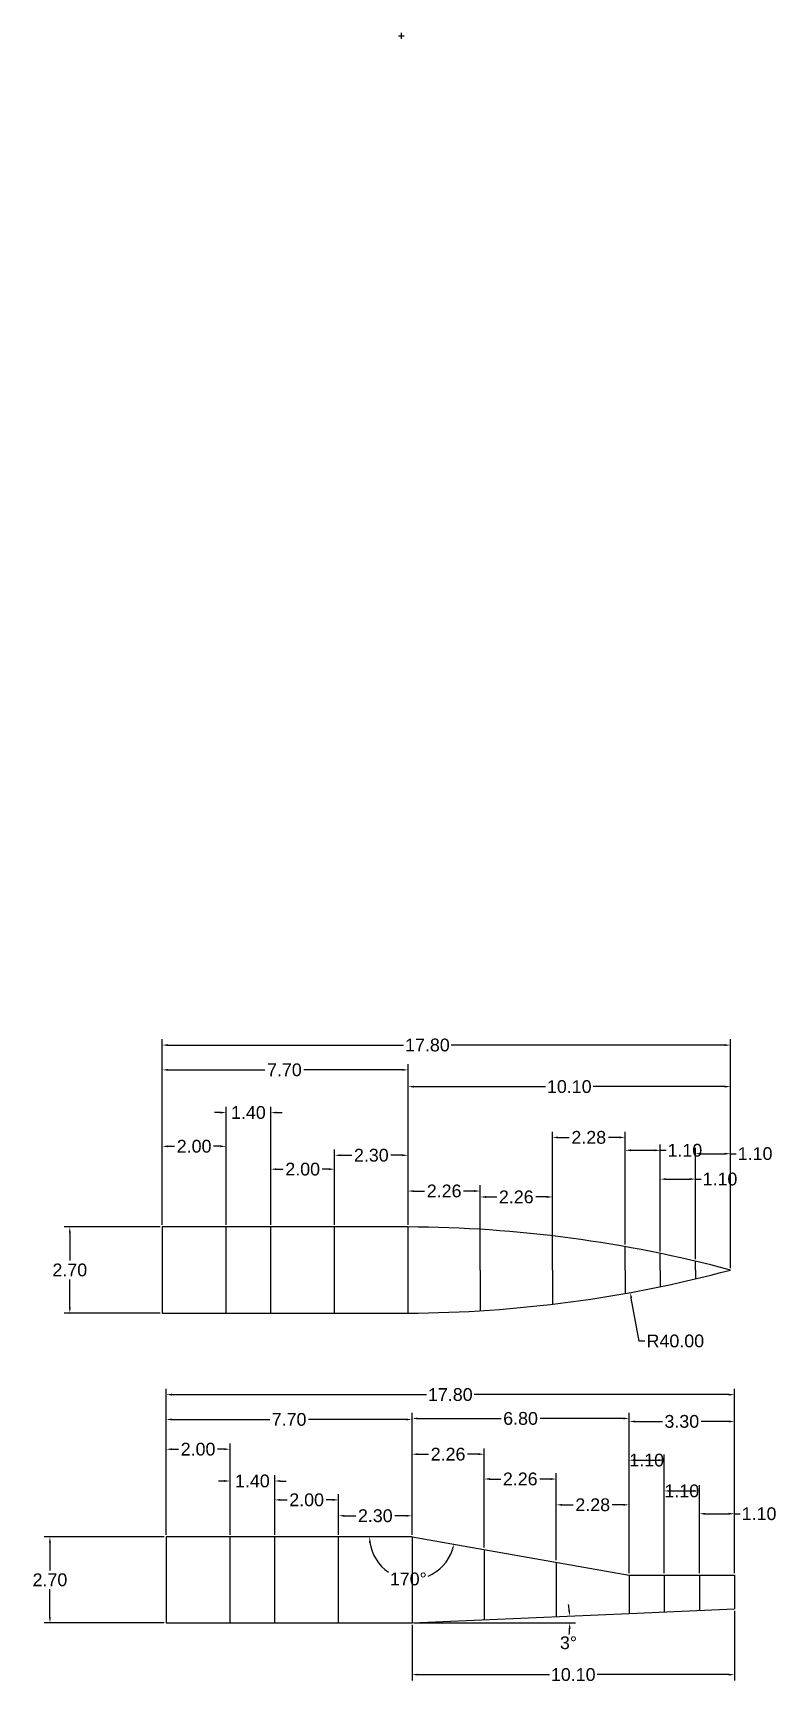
# Model space of a CAD drawing. Header units: inches. Extents: x 19.2 to 42.5, y 2.6 to 54.3.
import ezdxf

# ---------------------------------------------------------------- set-up
doc = ezdxf.new("R2010")
doc.units = ezdxf.units.IN
doc.header["$MEASUREMENT"] = 0
for name, color, linetype in [('Anotari', 40, 'Continuous'), ('Cadru', 10, 'Continuous'), ('Suporti_Longitudinali', 3, 'Continuous')]:
    doc.layers.add(name, color=color, linetype=linetype)
doc.styles.get("Standard").update_dxf_attribs({"font": 'arial.ttf'})
doc.dimstyles.get("Standard").update_dxf_attribs({"dimtxt": 0.18, "dimasz": 0.18, "dimexe": 0.18, "dimexo": 0.0625, "dimgap": 0.09, "dimtad": 0, "dimtih": 1, "dimtoh": 1, "dimdec": 4, "dimzin": 0, "dimdsep": 46, "dimtxsty": 'Standard', "dimcen": 0.09, "dimadec": 0, "dimazin": 0, "dimtfac": 1, "dimtdec": 4, "dimtofl": 0, "dimtmove": 0, "dimatfit": 3, "dimfxl": 1, "dimtolj": 1, "dimtzin": 0, "dimarcsym": 0})

# ---------------------------------------------------------------- blocks, each defined once
blk = doc.blocks.new('*D23')
at = {"layer": 'Anotari', "color": 0, "lineweight": -2, "transparency": 16777216}
for p, q in [((23.392, 7.287), (23.392, 11.856)), ((23.572, 11.676), (31.547, 11.676)), ((41.012, 11.676), (33.038, 11.676)), ((41.192, 6.087), (41.192, 11.856))]:
    blk.add_line(p, q, dxfattribs=at)
at = {"layer": 'Anotari', "color": 0, "transparency": 16777216}
for points in [[(23.572, 11.706), (23.572, 11.646), (23.392, 11.676)], [(41.012, 11.706), (41.012, 11.646), (41.192, 11.676)]]:
    blk.add_solid(points, dxfattribs=at)
at = {"layer": 'Defpoints', "color": 0, "transparency": 16777216}
for p in [(41.192, 11.676), (23.392, 7.225), (41.192, 6.025)]:
    blk.add_point(p, dxfattribs=at)
at = {"layer": 'Anotari', "color": 0, "transparency": 16777216, "insert": (32.292, 11.676), "char_height": 0.4, "attachment_point": 5}
blk.add_mtext('\\A1;17.80', dxfattribs=at)
blk = doc.blocks.new('*D24')
at = {"layer": 'Anotari', "color": 0, "lineweight": -2, "transparency": 16777216}
for p, q in [((23.392, 7.287), (23.392, 11.078)), ((23.572, 10.898), (26.635, 10.898)), ((30.912, 10.898), (27.849, 10.898)), ((31.092, 7.287), (31.092, 11.078))]:
    blk.add_line(p, q, dxfattribs=at)
at = {"layer": 'Anotari', "color": 0, "transparency": 16777216}
for points in [[(23.572, 10.928), (23.572, 10.868), (23.392, 10.898)], [(30.912, 10.928), (30.912, 10.868), (31.092, 10.898)]]:
    blk.add_solid(points, dxfattribs=at)
at = {"layer": 'Defpoints', "color": 0, "transparency": 16777216}
for p in [(31.092, 10.898), (23.392, 7.225), (31.092, 7.225)]:
    blk.add_point(p, dxfattribs=at)
at = {"layer": 'Anotari', "color": 0, "transparency": 16777216, "insert": (27.242, 10.898), "char_height": 0.4, "attachment_point": 5}
blk.add_mtext('\\A1;7.70', dxfattribs=at)
blk = doc.blocks.new('*D25')
at = {"layer": 'Anotari', "color": 0, "lineweight": -2, "transparency": 16777216}
for p, q in [((31.092, 7.287), (31.092, 11.109)), ((31.272, 10.929), (33.882, 10.929)), ((37.712, 10.929), (35.102, 10.929)), ((37.892, 6.087), (37.892, 11.109))]:
    blk.add_line(p, q, dxfattribs=at)
at = {"layer": 'Anotari', "color": 0, "transparency": 16777216}
for points in [[(31.272, 10.959), (31.272, 10.899), (31.092, 10.929)], [(37.712, 10.959), (37.712, 10.899), (37.892, 10.929)]]:
    blk.add_solid(points, dxfattribs=at)
at = {"layer": 'Defpoints', "color": 0, "transparency": 16777216}
for p in [(37.892, 10.929), (31.092, 7.225), (37.892, 6.025)]:
    blk.add_point(p, dxfattribs=at)
at = {"layer": 'Anotari', "color": 0, "transparency": 16777216, "insert": (34.492, 10.929), "char_height": 0.4, "attachment_point": 5}
blk.add_mtext('\\A1;6.80', dxfattribs=at)
blk = doc.blocks.new('*D26')
at = {"layer": 'Anotari', "color": 0, "lineweight": -2, "transparency": 16777216}
for p, q in [((37.892, 6.087), (37.892, 11.016)), ((41.192, 6.087), (41.192, 11.016)), ((38.072, 10.836), (38.933, 10.836)), ((41.012, 10.836), (40.151, 10.836))]:
    blk.add_line(p, q, dxfattribs=at)
at = {"layer": 'Anotari', "color": 0, "transparency": 16777216}
for points in [[(38.072, 10.866), (38.072, 10.806), (37.892, 10.836)], [(41.012, 10.866), (41.012, 10.806), (41.192, 10.836)]]:
    blk.add_solid(points, dxfattribs=at)
at = {"layer": 'Defpoints', "color": 0, "transparency": 16777216}
for p in [(41.192, 10.836), (37.892, 6.025), (41.192, 6.025)]:
    blk.add_point(p, dxfattribs=at)
at = {"layer": 'Anotari', "color": 0, "transparency": 16777216, "insert": (39.542, 10.836), "char_height": 0.4, "attachment_point": 5}
blk.add_mtext('\\A1;3.30', dxfattribs=at)
blk = doc.blocks.new('*D27')
at = {"layer": 'Anotari', "color": 0, "lineweight": -2, "transparency": 16777216}
for p, q in [((23.392, 7.287), (23.392, 10.146)), ((23.572, 9.966), (23.78, 9.966)), ((25.212, 9.966), (25.004, 9.966)), ((25.392, 7.287), (25.392, 10.146))]:
    blk.add_line(p, q, dxfattribs=at)
at = {"layer": 'Anotari', "color": 0, "transparency": 16777216}
for points in [[(23.572, 9.996), (23.572, 9.936), (23.392, 9.966)], [(25.212, 9.996), (25.212, 9.936), (25.392, 9.966)]]:
    blk.add_solid(points, dxfattribs=at)
at = {"layer": 'Defpoints', "color": 0, "transparency": 16777216}
for p in [(25.392, 9.966), (23.392, 7.225), (25.392, 7.225)]:
    blk.add_point(p, dxfattribs=at)
at = {"layer": 'Anotari', "color": 0, "transparency": 16777216, "insert": (24.392, 9.966), "char_height": 0.4, "attachment_point": 5}
blk.add_mtext('\\A1;2.00', dxfattribs=at)
blk = doc.blocks.new('*D28')
at = {"layer": 'Anotari', "color": 0, "lineweight": -2, "transparency": 16777216}
for p, q in [((25.212, 8.971), (25.032, 8.971)), ((25.392, 7.287), (25.392, 9.151)), ((26.792, 7.287), (26.792, 9.151)), ((26.972, 8.971), (27.152, 8.971))]:
    blk.add_line(p, q, dxfattribs=at)
at = {"layer": 'Anotari', "color": 0, "transparency": 16777216}
for points in [[(25.212, 9.001), (25.212, 8.941), (25.392, 8.971)], [(26.972, 9.001), (26.972, 8.941), (26.792, 8.971)]]:
    blk.add_solid(points, dxfattribs=at)
at = {"layer": 'Defpoints', "color": 0, "transparency": 16777216}
for p in [(26.792, 8.971), (25.392, 7.225), (26.792, 7.225)]:
    blk.add_point(p, dxfattribs=at)
at = {"layer": 'Anotari', "color": 0, "transparency": 16777216, "insert": (26.092, 8.971), "char_height": 0.4, "attachment_point": 5}
blk.add_mtext('\\A1;1.40', dxfattribs=at)
blk = doc.blocks.new('*D29')
at = {"layer": 'Anotari', "color": 0, "lineweight": -2, "transparency": 16777216}
for p, q in [((26.792, 7.287), (26.792, 8.56)), ((26.972, 8.38), (27.18, 8.38)), ((28.612, 8.38), (28.404, 8.38)), ((28.792, 7.287), (28.792, 8.56))]:
    blk.add_line(p, q, dxfattribs=at)
at = {"layer": 'Anotari', "color": 0, "transparency": 16777216}
for points in [[(26.972, 8.41), (26.972, 8.35), (26.792, 8.38)], [(28.612, 8.41), (28.612, 8.35), (28.792, 8.38)]]:
    blk.add_solid(points, dxfattribs=at)
at = {"layer": 'Defpoints', "color": 0, "transparency": 16777216}
for p in [(28.792, 8.38), (26.792, 7.225), (28.792, 7.225)]:
    blk.add_point(p, dxfattribs=at)
at = {"layer": 'Anotari', "color": 0, "transparency": 16777216, "insert": (27.792, 8.38), "char_height": 0.4, "attachment_point": 5}
blk.add_mtext('\\A1;2.00', dxfattribs=at)
blk = doc.blocks.new('*D20')
at = {"layer": 'Anotari', "color": 0, "lineweight": -2, "transparency": 16777216}
for p, q in [((28.792, 7.287), (28.792, 8.062)), ((28.972, 7.882), (29.33, 7.882)), ((30.912, 7.882), (30.554, 7.882)), ((31.092, 7.287), (31.092, 8.062))]:
    blk.add_line(p, q, dxfattribs=at)
at = {"layer": 'Anotari', "color": 0, "transparency": 16777216}
for points in [[(28.972, 7.912), (28.972, 7.852), (28.792, 7.882)], [(30.912, 7.912), (30.912, 7.852), (31.092, 7.882)]]:
    blk.add_solid(points, dxfattribs=at)
at = {"layer": 'Defpoints', "color": 0, "transparency": 16777216}
for p in [(31.092, 7.882), (28.792, 7.225), (31.092, 7.225)]:
    blk.add_point(p, dxfattribs=at)
at = {"layer": 'Anotari', "color": 0, "transparency": 16777216, "insert": (29.942, 7.882), "char_height": 0.4, "attachment_point": 5}
blk.add_mtext('\\A1;2.30', dxfattribs=at)
blk = doc.blocks.new('*D30')
at = {"layer": 'Anotari', "color": 0, "lineweight": -2, "transparency": 16777216}
for p, q in [((31.092, 7.287), (31.092, 9.99)), ((33.352, 6.888), (33.352, 9.99)), ((31.272, 9.81), (31.609, 9.81)), ((33.172, 9.81), (32.835, 9.81))]:
    blk.add_line(p, q, dxfattribs=at)
at = {"layer": 'Anotari', "color": 0, "transparency": 16777216}
for points in [[(31.272, 9.84), (31.272, 9.78), (31.092, 9.81)], [(33.172, 9.84), (33.172, 9.78), (33.352, 9.81)]]:
    blk.add_solid(points, dxfattribs=at)
at = {"layer": 'Defpoints', "color": 0, "transparency": 16777216}
for p in [(33.352, 9.81), (31.092, 7.225), (33.352, 6.826)]:
    blk.add_point(p, dxfattribs=at)
at = {"layer": 'Anotari', "color": 0, "transparency": 16777216, "insert": (32.222, 9.81), "char_height": 0.4, "attachment_point": 5}
blk.add_mtext('\\A1;2.26', dxfattribs=at)
blk = doc.blocks.new('*D31')
at = {"layer": 'Anotari', "color": 0, "lineweight": -2, "transparency": 16777216}
for p, q in [((33.352, 6.888), (33.352, 9.213)), ((33.532, 9.033), (33.869, 9.033)), ((35.432, 9.033), (35.095, 9.033)), ((35.612, 6.489), (35.612, 9.213))]:
    blk.add_line(p, q, dxfattribs=at)
at = {"layer": 'Anotari', "color": 0, "transparency": 16777216}
for points in [[(33.532, 9.063), (33.532, 9.003), (33.352, 9.033)], [(35.432, 9.063), (35.432, 9.003), (35.612, 9.033)]]:
    blk.add_solid(points, dxfattribs=at)
at = {"layer": 'Defpoints', "color": 0, "transparency": 16777216}
for p in [(35.612, 9.033), (33.352, 6.826), (35.612, 6.427)]:
    blk.add_point(p, dxfattribs=at)
at = {"layer": 'Anotari', "color": 0, "transparency": 16777216, "insert": (34.482, 9.033), "char_height": 0.4, "attachment_point": 5}
blk.add_mtext('\\A1;2.26', dxfattribs=at)
blk = doc.blocks.new('*D21')
at = {"layer": 'Anotari', "color": 0, "lineweight": -2, "transparency": 16777216}
for p, q in [((35.612, 6.489), (35.612, 8.405)), ((37.892, 6.087), (37.892, 8.405)), ((35.792, 8.225), (36.139, 8.225)), ((37.712, 8.225), (37.365, 8.225))]:
    blk.add_line(p, q, dxfattribs=at)
at = {"layer": 'Anotari', "color": 0, "transparency": 16777216}
for points in [[(35.792, 8.255), (35.792, 8.195), (35.612, 8.225)], [(37.712, 8.255), (37.712, 8.195), (37.892, 8.225)]]:
    blk.add_solid(points, dxfattribs=at)
at = {"layer": 'Defpoints', "color": 0, "transparency": 16777216}
for p in [(37.892, 8.225), (35.612, 6.427), (37.892, 6.025)]:
    blk.add_point(p, dxfattribs=at)
at = {"layer": 'Anotari', "color": 0, "transparency": 16777216, "insert": (36.752, 8.225), "char_height": 0.4, "attachment_point": 5}
blk.add_mtext('\\A1;2.28', dxfattribs=at)
blk = doc.blocks.new('*D32')
at = {"layer": 'Anotari', "color": 0, "lineweight": -2, "transparency": 16777216}
for p, q in [((37.892, 6.087), (37.892, 9.804)), ((38.072, 9.624), (38.812, 9.624)), ((38.992, 6.087), (38.992, 9.804))]:
    blk.add_line(p, q, dxfattribs=at)
at = {"layer": 'Anotari', "color": 0, "transparency": 16777216}
for points in [[(38.072, 9.654), (38.072, 9.594), (37.892, 9.624)], [(38.812, 9.654), (38.812, 9.594), (38.992, 9.624)]]:
    blk.add_solid(points, dxfattribs=at)
at = {"layer": 'Defpoints', "color": 0, "transparency": 16777216}
for p in [(38.992, 9.624), (37.892, 6.025), (38.992, 6.025)]:
    blk.add_point(p, dxfattribs=at)
at = {"layer": 'Anotari', "color": 0, "transparency": 16777216, "insert": (38.442, 9.624), "char_height": 0.4, "attachment_point": 5}
blk.add_mtext('\\A1;1.10', dxfattribs=at)
blk = doc.blocks.new('*D33')
at = {"layer": 'Anotari', "color": 0, "lineweight": -2, "transparency": 16777216}
for p, q in [((38.992, 6.087), (38.992, 8.84)), ((40.092, 6.087), (40.092, 8.84)), ((39.172, 8.66), (39.912, 8.66))]:
    blk.add_line(p, q, dxfattribs=at)
at = {"layer": 'Anotari', "color": 0, "transparency": 16777216}
for points in [[(39.172, 8.69), (39.172, 8.63), (38.992, 8.66)], [(39.912, 8.69), (39.912, 8.63), (40.092, 8.66)]]:
    blk.add_solid(points, dxfattribs=at)
at = {"layer": 'Defpoints', "color": 0, "transparency": 16777216}
for p in [(40.092, 8.66), (38.992, 6.025), (40.092, 6.025)]:
    blk.add_point(p, dxfattribs=at)
at = {"layer": 'Anotari', "color": 0, "transparency": 16777216, "insert": (39.542, 8.66), "char_height": 0.4, "attachment_point": 5}
blk.add_mtext('\\A1;1.10', dxfattribs=at)
blk = doc.blocks.new('*D22')
at = {"layer": 'Anotari', "color": 0, "lineweight": -2, "transparency": 16777216}
for p, q in [((40.092, 6.087), (40.092, 8.125)), ((40.272, 7.945), (41.012, 7.945)), ((41.192, 6.087), (41.192, 8.125)), ((41.192, 7.945), (41.372, 7.945))]:
    blk.add_line(p, q, dxfattribs=at)
at = {"layer": 'Anotari', "color": 0, "transparency": 16777216}
for points in [[(40.272, 7.975), (40.272, 7.915), (40.092, 7.945)], [(41.012, 7.975), (41.012, 7.915), (41.192, 7.945)]]:
    blk.add_solid(points, dxfattribs=at)
at = {"layer": 'Defpoints', "color": 0, "transparency": 16777216}
for p in [(41.192, 7.945), (40.092, 6.025), (41.192, 6.025)]:
    blk.add_point(p, dxfattribs=at)
at = {"layer": 'Anotari', "color": 0, "transparency": 16777216, "insert": (41.962, 7.945), "char_height": 0.4, "attachment_point": 5}
blk.add_mtext('\\A1;1.10', dxfattribs=at)
blk = doc.blocks.new('*D34')
at = {"layer": 'Anotari', "color": 0, "lineweight": -2, "transparency": 16777216}
for p, q in [((23.33, 7.225), (19.572, 7.225)), ((19.752, 7.045), (19.752, 6.169)), ((19.752, 4.705), (19.752, 5.58)), ((23.33, 4.525), (19.572, 4.525))]:
    blk.add_line(p, q, dxfattribs=at)
at = {"layer": 'Anotari', "color": 0, "transparency": 16777216}
for points in [[(19.722, 7.045), (19.782, 7.045), (19.752, 7.225)], [(19.722, 4.705), (19.782, 4.705), (19.752, 4.525)]]:
    blk.add_solid(points, dxfattribs=at)
at = {"layer": 'Defpoints', "color": 0, "transparency": 16777216}
for p in [(23.392, 7.225), (19.752, 4.525), (23.392, 4.525)]:
    blk.add_point(p, dxfattribs=at)
at = {"layer": 'Anotari', "color": 0, "transparency": 16777216, "insert": (19.752, 5.875), "char_height": 0.4, "attachment_point": 5}
blk.add_mtext('\\A1;2.70', dxfattribs=at)
blk = doc.blocks.new('*D35')
at = {"layer": 'Anotari', "color": 0, "lineweight": -2, "transparency": 16777216}
for start, end in [(187.768, 236.4241), (292.2465, 342.2241)]:
    blk.add_arc((31.092, 7.225), 1.329, start, end, dxfattribs=at)
at = {"layer": 'Anotari', "color": 0, "transparency": 16777216}
for points in [[(29.746, 7.043), (29.806, 7.047), (29.763, 7.225)], [(32.328, 6.826), (32.387, 6.812), (32.401, 6.994)]]:
    blk.add_solid(points, dxfattribs=at)
at = {"layer": 'Defpoints', "color": 0, "transparency": 16777216}
for p in [(23.392, 7.225), (31.092, 7.225), (31.092, 7.225), (30.362, 6.115), (37.892, 6.025)]:
    blk.add_point(p, dxfattribs=at)
at = {"layer": 'Anotari', "color": 0, "transparency": 16777216, "insert": (30.976, 5.901), "char_height": 0.4, "attachment_point": 5}
blk.add_mtext('\\A1;170°', dxfattribs=at)
blk = doc.blocks.new('*D36')
at = {"layer": 'Anotari', "color": 0, "lineweight": -2, "transparency": 16777216}
blk.add_line((31.155, 4.525), (36.212, 4.525), dxfattribs=at)
for start, end in [(4.6139, 6.7016), (355.8245, 357.9123)]:
    blk.add_arc((31.092, 4.525), 4.94, start, end, dxfattribs=at)
at = {"layer": 'Anotari', "color": 0, "transparency": 16777216}
for points in [[(36.046, 4.924), (35.986, 4.92), (36.028, 4.742)], [(35.999, 4.345), (36.059, 4.344), (36.032, 4.525)]]:
    blk.add_solid(points, dxfattribs=at)
at = {"layer": 'Defpoints', "color": 0, "transparency": 16777216}
for p in [(36.03, 4.67), (37.892, 4.825), (23.392, 4.525), (31.092, 4.525), (31.092, 4.525)]:
    blk.add_point(p, dxfattribs=at)
at = {"layer": 'Anotari', "color": 0, "transparency": 16777216, "insert": (35.993, 3.903), "char_height": 0.4, "attachment_point": 5}
blk.add_mtext('\\A1;3°', dxfattribs=at)
blk = doc.blocks.new('*D37')
at = {"layer": 'Anotari', "color": 0, "lineweight": -2, "transparency": 16777216}
for p, q in [((41.192, 4.908), (41.192, 2.728)), ((31.092, 4.462), (31.092, 2.728)), ((31.272, 2.908), (35.397, 2.908)), ((41.012, 2.908), (36.888, 2.908))]:
    blk.add_line(p, q, dxfattribs=at)
at = {"layer": 'Anotari', "color": 0, "transparency": 16777216}
for points in [[(31.272, 2.938), (31.272, 2.878), (31.092, 2.908)], [(41.012, 2.938), (41.012, 2.878), (41.192, 2.908)]]:
    blk.add_solid(points, dxfattribs=at)
at = {"layer": 'Defpoints', "color": 0, "transparency": 16777216}
for p in [(41.192, 4.97), (31.092, 4.525), (41.192, 2.908)]:
    blk.add_point(p, dxfattribs=at)
at = {"layer": 'Anotari', "color": 0, "transparency": 16777216, "insert": (36.142, 2.908), "char_height": 0.4, "attachment_point": 5}
blk.add_mtext('\\A1;10.10', dxfattribs=at)
blk = doc.blocks.new('*D56')
at = {"layer": 'Anotari', "color": 0, "lineweight": -2, "transparency": 16777216}
for p, q in [((23.268, 16.991), (23.268, 22.026)), ((23.448, 21.846), (26.487, 21.846)), ((30.788, 21.846), (27.702, 21.846)), ((30.968, 16.991), (30.968, 22.026))]:
    blk.add_line(p, q, dxfattribs=at)
at = {"layer": 'Anotari', "color": 0, "transparency": 16777216}
for points in [[(23.448, 21.876), (23.448, 21.816), (23.268, 21.846)], [(30.788, 21.876), (30.788, 21.816), (30.968, 21.846)]]:
    blk.add_solid(points, dxfattribs=at)
at = {"layer": 'Defpoints', "color": 0, "transparency": 16777216}
for p in [(30.968, 21.846), (23.268, 16.928), (30.968, 16.928)]:
    blk.add_point(p, dxfattribs=at)
at = {"layer": 'Anotari', "color": 0, "transparency": 16777216, "insert": (27.095, 21.846), "char_height": 0.4, "attachment_point": 5}
blk.add_mtext('\\A1;7.70', dxfattribs=at)
blk = doc.blocks.new('*D57')
at = {"layer": 'Anotari', "color": 0, "lineweight": -2, "transparency": 16777216}
for p, q in [((23.268, 16.991), (23.268, 22.803)), ((41.068, 15.641), (41.068, 22.803)), ((23.448, 22.623), (30.83, 22.623)), ((40.888, 22.623), (32.32, 22.623))]:
    blk.add_line(p, q, dxfattribs=at)
at = {"layer": 'Anotari', "color": 0, "transparency": 16777216}
for points in [[(23.448, 22.653), (23.448, 22.593), (23.268, 22.623)], [(40.888, 22.653), (40.888, 22.593), (41.068, 22.623)]]:
    blk.add_solid(points, dxfattribs=at)
at = {"layer": 'Defpoints', "color": 0, "transparency": 16777216}
for p in [(41.068, 22.623), (23.268, 16.928), (41.068, 15.578)]:
    blk.add_point(p, dxfattribs=at)
at = {"layer": 'Anotari', "color": 0, "transparency": 16777216, "insert": (31.575, 22.623), "char_height": 0.4, "attachment_point": 5}
blk.add_mtext('\\A1;17.80', dxfattribs=at)
blk = doc.blocks.new('*D58')
at = {"layer": 'Anotari', "color": 0, "lineweight": -2, "transparency": 16777216}
for p, q in [((23.268, 16.991), (23.268, 19.632)), ((23.448, 19.452), (23.655, 19.452)), ((25.088, 19.452), (24.88, 19.452)), ((25.268, 16.991), (25.268, 19.632))]:
    blk.add_line(p, q, dxfattribs=at)
at = {"layer": 'Anotari', "color": 0, "transparency": 16777216}
for points in [[(23.448, 19.482), (23.448, 19.422), (23.268, 19.452)], [(25.088, 19.482), (25.088, 19.422), (25.268, 19.452)]]:
    blk.add_solid(points, dxfattribs=at)
at = {"layer": 'Defpoints', "color": 0, "transparency": 16777216}
for p in [(25.268, 19.452), (23.268, 16.928), (25.268, 16.928)]:
    blk.add_point(p, dxfattribs=at)
at = {"layer": 'Anotari', "color": 0, "transparency": 16777216, "insert": (24.268, 19.452), "char_height": 0.4, "attachment_point": 5}
blk.add_mtext('\\A1;2.00', dxfattribs=at)
blk = doc.blocks.new('*D59')
at = {"layer": 'Anotari', "color": 0, "lineweight": -2, "transparency": 16777216}
for p, q in [((25.268, 16.991), (25.268, 20.689)), ((26.668, 16.991), (26.668, 20.689)), ((25.088, 20.509), (24.908, 20.509)), ((26.848, 20.509), (27.028, 20.509))]:
    blk.add_line(p, q, dxfattribs=at)
at = {"layer": 'Anotari', "color": 0, "transparency": 16777216}
for points in [[(25.088, 20.539), (25.088, 20.479), (25.268, 20.509)], [(26.848, 20.539), (26.848, 20.479), (26.668, 20.509)]]:
    blk.add_solid(points, dxfattribs=at)
at = {"layer": 'Defpoints', "color": 0, "transparency": 16777216}
for p in [(26.668, 20.509), (25.268, 16.928), (26.668, 16.928)]:
    blk.add_point(p, dxfattribs=at)
at = {"layer": 'Anotari', "color": 0, "transparency": 16777216, "insert": (25.968, 20.509), "char_height": 0.4, "attachment_point": 5}
blk.add_mtext('\\A1;1.40', dxfattribs=at)
blk = doc.blocks.new('*D60')
at = {"layer": 'Anotari', "color": 0, "lineweight": -2, "transparency": 16777216}
for p, q in [((26.668, 16.991), (26.668, 18.916)), ((26.848, 18.736), (27.055, 18.736)), ((28.488, 18.736), (28.28, 18.736)), ((28.668, 16.991), (28.668, 18.916))]:
    blk.add_line(p, q, dxfattribs=at)
at = {"layer": 'Anotari', "color": 0, "transparency": 16777216}
for points in [[(26.848, 18.766), (26.848, 18.706), (26.668, 18.736)], [(28.488, 18.766), (28.488, 18.706), (28.668, 18.736)]]:
    blk.add_solid(points, dxfattribs=at)
at = {"layer": 'Defpoints', "color": 0, "transparency": 16777216}
for p in [(28.668, 18.736), (26.668, 16.928), (28.668, 16.928)]:
    blk.add_point(p, dxfattribs=at)
at = {"layer": 'Anotari', "color": 0, "transparency": 16777216, "insert": (27.668, 18.736), "char_height": 0.4, "attachment_point": 5}
blk.add_mtext('\\A1;2.00', dxfattribs=at)
blk = doc.blocks.new('*D54')
at = {"layer": 'Anotari', "color": 0, "lineweight": -2, "transparency": 16777216}
for p, q in [((28.668, 16.991), (28.668, 19.352)), ((28.848, 19.172), (29.205, 19.172)), ((30.788, 19.172), (30.43, 19.172)), ((30.968, 16.991), (30.968, 19.352))]:
    blk.add_line(p, q, dxfattribs=at)
at = {"layer": 'Anotari', "color": 0, "transparency": 16777216}
for points in [[(28.848, 19.202), (28.848, 19.142), (28.668, 19.172)], [(30.788, 19.202), (30.788, 19.142), (30.968, 19.172)]]:
    blk.add_solid(points, dxfattribs=at)
at = {"layer": 'Defpoints', "color": 0, "transparency": 16777216}
for p in [(30.968, 19.172), (28.668, 16.928), (30.968, 16.928)]:
    blk.add_point(p, dxfattribs=at)
at = {"layer": 'Anotari', "color": 0, "transparency": 16777216, "insert": (29.818, 19.172), "char_height": 0.4, "attachment_point": 5}
blk.add_mtext('\\A1;2.30', dxfattribs=at)
blk = doc.blocks.new('*D61')
at = {"layer": 'Anotari', "color": 0, "lineweight": -2, "transparency": 16777216}
for p, q in [((30.968, 16.991), (30.968, 18.232)), ((33.228, 16.841), (33.228, 18.232)), ((31.148, 18.052), (31.485, 18.052)), ((33.048, 18.052), (32.71, 18.052))]:
    blk.add_line(p, q, dxfattribs=at)
at = {"layer": 'Anotari', "color": 0, "transparency": 16777216}
for points in [[(31.148, 18.082), (31.148, 18.022), (30.968, 18.052)], [(33.048, 18.082), (33.048, 18.022), (33.228, 18.052)]]:
    blk.add_solid(points, dxfattribs=at)
at = {"layer": 'Defpoints', "color": 0, "transparency": 16777216}
for p in [(33.228, 18.052), (30.968, 16.928), (33.228, 16.778)]:
    blk.add_point(p, dxfattribs=at)
at = {"layer": 'Anotari', "color": 0, "transparency": 16777216, "insert": (32.098, 18.052), "char_height": 0.4, "attachment_point": 5}
blk.add_mtext('\\A1;2.26', dxfattribs=at)
blk = doc.blocks.new('*D62')
at = {"layer": 'Anotari', "color": 0, "lineweight": -2, "transparency": 16777216}
for p, q in [((33.228, 16.915), (33.228, 18.046)), ((33.408, 17.866), (33.745, 17.866)), ((35.308, 17.866), (34.97, 17.866)), ((35.488, 16.676), (35.488, 18.046))]:
    blk.add_line(p, q, dxfattribs=at)
at = {"layer": 'Anotari', "color": 0, "transparency": 16777216}
for points in [[(33.408, 17.896), (33.408, 17.836), (33.228, 17.866)], [(35.308, 17.896), (35.308, 17.836), (35.488, 17.866)]]:
    blk.add_solid(points, dxfattribs=at)
at = {"layer": 'Defpoints', "color": 0, "transparency": 16777216}
for p in [(35.488, 17.866), (33.228, 16.853), (35.488, 16.613)]:
    blk.add_point(p, dxfattribs=at)
at = {"layer": 'Anotari', "color": 0, "transparency": 16777216, "insert": (34.358, 17.866), "char_height": 0.4, "attachment_point": 5}
blk.add_mtext('\\A1;2.26', dxfattribs=at)
blk = doc.blocks.new('*D63')
at = {"layer": 'Anotari', "color": 0, "lineweight": -2, "transparency": 16777216}
for p, q in [((35.488, 16.711), (35.488, 19.911)), ((35.668, 19.731), (36.014, 19.731)), ((37.588, 19.731), (37.241, 19.731)), ((37.768, 16.373), (37.768, 19.911))]:
    blk.add_line(p, q, dxfattribs=at)
at = {"layer": 'Anotari', "color": 0, "transparency": 16777216}
for points in [[(35.668, 19.761), (35.668, 19.701), (35.488, 19.731)], [(37.588, 19.761), (37.588, 19.701), (37.768, 19.731)]]:
    blk.add_solid(points, dxfattribs=at)
at = {"layer": 'Defpoints', "color": 0, "transparency": 16777216}
for p in [(37.768, 19.731), (35.488, 16.649), (37.768, 16.31)]:
    blk.add_point(p, dxfattribs=at)
at = {"layer": 'Anotari', "color": 0, "transparency": 16777216, "insert": (36.628, 19.731), "char_height": 0.4, "attachment_point": 5}
blk.add_mtext('\\A1;2.28', dxfattribs=at)
blk = doc.blocks.new('*D64')
at = {"layer": 'Anotari', "color": 0, "lineweight": -2, "transparency": 16777216}
for p, q in [((37.768, 16.373), (37.768, 19.507)), ((37.948, 19.327), (38.688, 19.327)), ((38.868, 16.161), (38.868, 19.507)), ((38.868, 19.327), (39.048, 19.327))]:
    blk.add_line(p, q, dxfattribs=at)
at = {"layer": 'Anotari', "color": 0, "transparency": 16777216}
for points in [[(37.948, 19.357), (37.948, 19.297), (37.768, 19.327)], [(38.688, 19.357), (38.688, 19.297), (38.868, 19.327)]]:
    blk.add_solid(points, dxfattribs=at)
at = {"layer": 'Defpoints', "color": 0, "transparency": 16777216}
for p in [(38.868, 19.327), (37.768, 16.31), (38.868, 16.099)]:
    blk.add_point(p, dxfattribs=at)
at = {"layer": 'Anotari', "color": 0, "transparency": 16777216, "insert": (39.638, 19.327), "char_height": 0.4, "attachment_point": 5}
blk.add_mtext('\\A1;1.10', dxfattribs=at)
blk = doc.blocks.new('*D65')
at = {"layer": 'Anotari', "color": 0, "lineweight": -2, "transparency": 16777216}
for p, q in [((38.868, 16.161), (38.868, 18.606)), ((39.968, 15.917), (39.968, 18.606)), ((39.048, 18.426), (39.788, 18.426)), ((39.968, 18.426), (40.148, 18.426))]:
    blk.add_line(p, q, dxfattribs=at)
at = {"layer": 'Anotari', "color": 0, "transparency": 16777216}
for points in [[(39.048, 18.456), (39.048, 18.396), (38.868, 18.426)], [(39.788, 18.456), (39.788, 18.396), (39.968, 18.426)]]:
    blk.add_solid(points, dxfattribs=at)
at = {"layer": 'Defpoints', "color": 0, "transparency": 16777216}
for p in [(39.968, 18.426), (38.868, 16.099), (39.968, 15.855)]:
    blk.add_point(p, dxfattribs=at)
at = {"layer": 'Anotari', "color": 0, "transparency": 16777216, "insert": (40.738, 18.426), "char_height": 0.4, "attachment_point": 5}
blk.add_mtext('\\A1;1.10', dxfattribs=at)
blk = doc.blocks.new('*D66')
at = {"layer": 'Anotari', "color": 0, "lineweight": -2, "transparency": 16777216}
for p, q in [((39.968, 15.917), (39.968, 19.402)), ((40.148, 19.222), (40.888, 19.222)), ((41.068, 15.641), (41.068, 19.402)), ((41.068, 19.222), (41.248, 19.222))]:
    blk.add_line(p, q, dxfattribs=at)
at = {"layer": 'Anotari', "color": 0, "transparency": 16777216}
for points in [[(40.148, 19.252), (40.148, 19.192), (39.968, 19.222)], [(40.888, 19.252), (40.888, 19.192), (41.068, 19.222)]]:
    blk.add_solid(points, dxfattribs=at)
at = {"layer": 'Defpoints', "color": 0, "transparency": 16777216}
for p in [(41.068, 19.222), (39.968, 15.855), (41.068, 15.578)]:
    blk.add_point(p, dxfattribs=at)
at = {"layer": 'Anotari', "color": 0, "transparency": 16777216, "insert": (41.838, 19.222), "char_height": 0.4, "attachment_point": 5}
blk.add_mtext('\\A1;1.10', dxfattribs=at)
blk = doc.blocks.new('*D67')
at = {"layer": 'Anotari', "color": 0, "lineweight": -2, "transparency": 16777216}
for p, q in [((23.205, 16.928), (20.194, 16.928)), ((20.374, 16.748), (20.374, 15.872)), ((20.374, 14.408), (20.374, 15.284)), ((23.205, 14.228), (20.194, 14.228))]:
    blk.add_line(p, q, dxfattribs=at)
at = {"layer": 'Anotari', "color": 0, "transparency": 16777216}
for points in [[(20.344, 16.748), (20.404, 16.748), (20.374, 16.928)], [(20.344, 14.408), (20.404, 14.408), (20.374, 14.228)]]:
    blk.add_solid(points, dxfattribs=at)
at = {"layer": 'Defpoints', "color": 0, "transparency": 16777216}
for p in [(23.268, 16.928), (20.374, 14.228), (23.268, 14.228)]:
    blk.add_point(p, dxfattribs=at)
at = {"layer": 'Anotari', "color": 0, "transparency": 16777216, "insert": (20.374, 15.578), "char_height": 0.4, "attachment_point": 5}
blk.add_mtext('\\A1;2.70', dxfattribs=at)
blk = doc.blocks.new('*D68')
at = {"layer": 'Anotari', "color": 0, "lineweight": -2, "transparency": 16777216}
for p, q in [((30.761, 54.138), (30.761, 54.318)), ((30.671, 54.228), (30.851, 54.228)), ((38.205, 13.355), (37.96, 14.698)), ((38.385, 13.355), (38.205, 13.355))]:
    blk.add_line(p, q, dxfattribs=at)
at = {"layer": 'Anotari', "color": 0, "transparency": 16777216}
blk.add_solid([(37.99, 14.703), (37.93, 14.692), (37.928, 14.875)], dxfattribs=at)
at = {"layer": 'Defpoints', "color": 0, "transparency": 16777216}
for p in [(30.761, 54.228), (37.928, 14.875)]:
    blk.add_point(p, dxfattribs=at)
at = {"layer": 'Anotari', "color": 0, "transparency": 16777216, "insert": (39.34, 13.355), "char_height": 0.4, "attachment_point": 5}
blk.add_mtext('\\A1;R40.00', dxfattribs=at)
blk = doc.blocks.new('*D55')
at = {"layer": 'Anotari', "color": 0, "lineweight": -2, "transparency": 16777216}
for p, q in [((30.968, 16.991), (30.968, 21.501)), ((31.148, 21.321), (35.272, 21.321)), ((40.888, 21.321), (36.763, 21.321)), ((41.068, 15.641), (41.068, 21.501))]:
    blk.add_line(p, q, dxfattribs=at)
at = {"layer": 'Anotari', "color": 0, "transparency": 16777216}
for points in [[(31.148, 21.351), (31.148, 21.291), (30.968, 21.321)], [(40.888, 21.351), (40.888, 21.291), (41.068, 21.321)]]:
    blk.add_solid(points, dxfattribs=at)
at = {"layer": 'Defpoints', "color": 0, "transparency": 16777216}
for p in [(41.068, 21.321), (30.968, 16.928), (41.068, 15.578)]:
    blk.add_point(p, dxfattribs=at)
at = {"layer": 'Anotari', "color": 0, "transparency": 16777216, "insert": (36.018, 21.321), "char_height": 0.4, "attachment_point": 5}
blk.add_mtext('\\A1;10.10', dxfattribs=at)

msp = doc.modelspace()

# ---------------------------------------------------------------- linework, layer by layer
at = {"layer": 'Cadru'}
for p, q in [((31.09216, 7.22463), (37.89216, 6.02463)), ((37.89216, 6.02463), (41.19216, 6.02463)), ((41.19216, 6.02463), (41.19216, 4.97022)), ((31.09216, 4.52463), (37.89216, 4.82463)), ((37.89216, 4.82463), (41.19216, 4.97022))]:
    msp.add_line(p, q, dxfattribs=at)
for points in [[(30.96771, 16.92822), (23.26771, 16.92822), (23.26771, 14.22822), (30.96771, 14.22822)], [(31.09216, 7.22463), (23.39216, 7.22463), (23.39216, 4.52463), (31.09216, 4.52463)]]:
    msp.add_lwpolyline(points, dxfattribs=at)
for centre, start, end in [((30.76147, -23.07125), 75.068976, 89.70458), ((30.76147, 54.22768), 270.29542, 284.931024)]:
    msp.add_arc(centre, 40, start, end, dxfattribs=at)
at = {"layer": 'Suporti_Longitudinali'}
for p, q in [((25.26771, 14.22822), (25.26771, 16.92822)), ((26.66771, 14.22822), (26.66771, 16.92822)), ((28.66771, 14.22822), (28.66771, 16.92822)), ((30.96771, 14.22822), (30.96771, 16.92822)), ((33.22771, 16.77822), (33.22771, 16.85265)), ((33.22771, 15.57822), (33.22771, 16.77822)), ((35.48771, 16.57822), (35.48771, 16.64855)), ((35.48771, 15.57822), (35.48771, 16.57822)), ((37.76771, 15.57822), (37.76771, 16.31038)), ((38.86771, 15.57822), (38.86771, 16.09875)), ((33.22771, 15.57822), (33.22771, 14.37822)), ((35.48771, 15.57822), (35.48771, 14.57822)), ((37.76771, 15.57822), (37.76771, 14.84606)), ((38.86771, 15.57822), (38.86771, 15.05769)), ((39.96771, 15.57822), (39.96771, 15.8549)), ((39.96771, 15.57822), (39.96771, 15.30153)), ((35.48771, 14.57822), (35.48771, 14.50788)), ((33.22771, 14.37822), (33.22771, 14.30379)), ((25.39216, 4.52463), (25.39216, 7.22463)), ((26.79216, 4.52463), (26.79216, 7.22463)), ((28.79216, 4.52463), (28.79216, 7.22463)), ((31.09216, 7.22463), (31.09216, 4.52463)), ((33.35216, 6.8258), (33.35216, 4.62433)), ((35.61216, 6.42698), (35.61216, 4.72404)), ((37.89216, 6.02463), (37.89216, 4.82463)), ((38.99216, 6.02463), (38.99216, 4.87316)), ((40.09216, 6.02463), (40.09216, 4.92169))]:
    msp.add_line(p, q, dxfattribs=at)

# ---------------------------------------------------------------- dimensions: what is measured, and where the dimension line sits
at = {"layer": 'Anotari'}
dim = msp.add_radius_dim(center=(30.76147, 54.22768), mpoint=(37.92776, 14.87487), dimstyle='Standard', override={"dimtxt": 0.4, "dimdec": 2}, dxfattribs=at)
dim.commit()
dim.dimension.update_dxf_attribs({"geometry": '*D68', "text_midpoint": (39.34023, 13.35458), "dimtype": 164})
for base, p1, p2, picture, middle in [((41.06771, 22.62289), (23.26771, 16.92822), (41.06771, 15.57822), '*D57', (31.57495, 22.62289)), ((30.96771, 21.8456), (23.26771, 16.92822), (30.96771, 16.92822), '*D56', (27.09464, 21.8456)), ((38.99216, 9.62361), (37.89216, 6.02463), (38.99216, 6.02463), '*D32', (38.44216, 9.62361)), ((40.09216, 8.65978), (38.99216, 6.02463), (40.09216, 6.02463), '*D33', (39.54216, 8.65978))]:
    dim = msp.add_linear_dim(base=base, p1=p1, p2=p2, dimstyle='Standard', override={"dimtxt": 0.4, "dimdec": 2}, dxfattribs=at)
    dim.commit()
    dim.dimension.update_dxf_attribs({"geometry": picture, "text_midpoint": middle, "dimtype": 160})
for base, p1, p2, picture, middle in [((41.06771, 21.32149), (30.96771, 16.92822), (41.06771, 15.57822), '*D55', (36.01771, 21.32149)), ((26.66771, 20.50867), (25.26771, 16.92822), (26.66771, 16.92822), '*D59', (25.96771, 20.50867)), ((25.26771, 19.45157), (23.26771, 16.92822), (25.26771, 16.92822), '*D58', (24.26771, 19.45157)), ((37.76771, 19.73139), (35.48771, 16.64855), (37.76771, 16.31038), '*D63', (36.62771, 19.73139)), ((30.96771, 19.17174), (28.66771, 16.92822), (30.96771, 16.92822), '*D54', (29.81771, 19.17174)), ((38.86771, 19.3272), (37.76771, 16.31038), (38.86771, 16.09875), '*D64', (39.63771, 19.3272)), ((41.06771, 19.2218), (39.96771, 15.8549), (41.06771, 15.57822), '*D66', (41.83771, 19.2218)), ((28.66771, 18.73646), (26.66771, 16.92822), (28.66771, 16.92822), '*D60', (27.66771, 18.73646)), ((39.96771, 18.42555), (38.86771, 16.09875), (39.96771, 15.8549), '*D65', (40.73771, 18.42555)), ((33.22771, 18.05245), (30.96771, 16.92822), (33.22771, 16.77822), '*D61', (32.09771, 18.05245)), ((35.48771, 17.86591), (33.22771, 16.85265), (35.48771, 16.61338), '*D62', (34.35771, 17.86591)), ((41.19216, 11.67564), (23.39216, 7.22463), (41.19216, 6.02463), '*D23', (32.29216, 11.67564)), ((31.09216, 10.89836), (23.39216, 7.22463), (31.09216, 7.22463), '*D24', (27.24216, 10.89836)), ((37.89216, 10.92945), (31.09216, 7.22463), (37.89216, 6.02463), '*D25', (34.49216, 10.92945)), ((41.19216, 10.83618), (37.89216, 6.02463), (41.19216, 6.02463), '*D26', (39.54216, 10.83618)), ((25.39216, 9.96562), (23.39216, 7.22463), (25.39216, 7.22463), '*D27', (24.39216, 9.96562)), ((33.35216, 9.81016), (31.09216, 7.22463), (33.35216, 6.8258), '*D30', (32.22216, 9.81016)), ((26.79216, 8.97069), (25.39216, 7.22463), (26.79216, 7.22463), '*D28', (26.09216, 8.97069)), ((35.61216, 9.03288), (33.35216, 6.8258), (35.61216, 6.42698), '*D31', (34.48216, 9.03288)), ((28.79216, 8.37996), (26.79216, 7.22463), (28.79216, 7.22463), '*D29', (27.79216, 8.37996)), ((37.89216, 8.2245), (35.61216, 6.42698), (37.89216, 6.02463), '*D21', (36.75216, 8.2245)), ((31.09216, 7.8825), (28.79216, 7.22463), (31.09216, 7.22463), '*D20', (29.94216, 7.8825)), ((41.19216, 7.94468), (40.09216, 6.02463), (41.19216, 6.02463), '*D22', (41.96216, 7.94468)), ((41.19216, 2.90788), (31.09216, 4.52463), (41.19216, 4.97022), '*D37', (36.14216, 2.90788))]:
    dim = msp.add_linear_dim(base=base, p1=p1, p2=p2, dimstyle='Standard', override={"dimtxt": 0.4, "dimdec": 2}, dxfattribs=at)
    dim.commit()
    dim.dimension.update_dxf_attribs({"geometry": picture, "text_midpoint": middle})
for base, p1, p2, picture, middle in [((20.37417, 14.22822), (23.26771, 16.92822), (23.26771, 14.22822), '*D67', (20.37417, 15.57822)), ((19.75191, 4.52463), (23.39216, 7.22463), (23.39216, 4.52463), '*D34', (19.75191, 5.87463))]:
    dim = msp.add_linear_dim(base=base, p1=p1, p2=p2, angle=90, dimstyle='Standard', override={"dimtxt": 0.4, "dimdec": 2}, dxfattribs=at)
    dim.commit()
    dim.dimension.update_dxf_attribs({"geometry": picture, "text_midpoint": middle})
dim = msp.add_angular_dim_2l(base=(30.36199, 6.11456), line1=((31.09216, 7.22463), (23.39216, 7.22463)), line2=((31.09216, 7.22463), (37.89216, 6.02463)), dimstyle='Standard', override={"dimtxt": 0.4}, dxfattribs=at)
dim.commit()
dim.dimension.update_dxf_attribs({"geometry": '*D35', "text_midpoint": (30.97626, 5.90101)})
dim = msp.add_angular_dim_2l(base=(36.03019, 4.66981), line1=((31.09216, 4.52463), (37.89216, 4.82463)), line2=((23.39216, 4.52463), (31.09216, 4.52463)), dimstyle='Standard', override={"dimtxt": 0.4}, dxfattribs=at)
dim.commit()
dim.dimension.update_dxf_attribs({"geometry": '*D36', "text_midpoint": (35.99303, 3.9028), "dimtype": 162})

doc.saveas('drawing.dxf')
